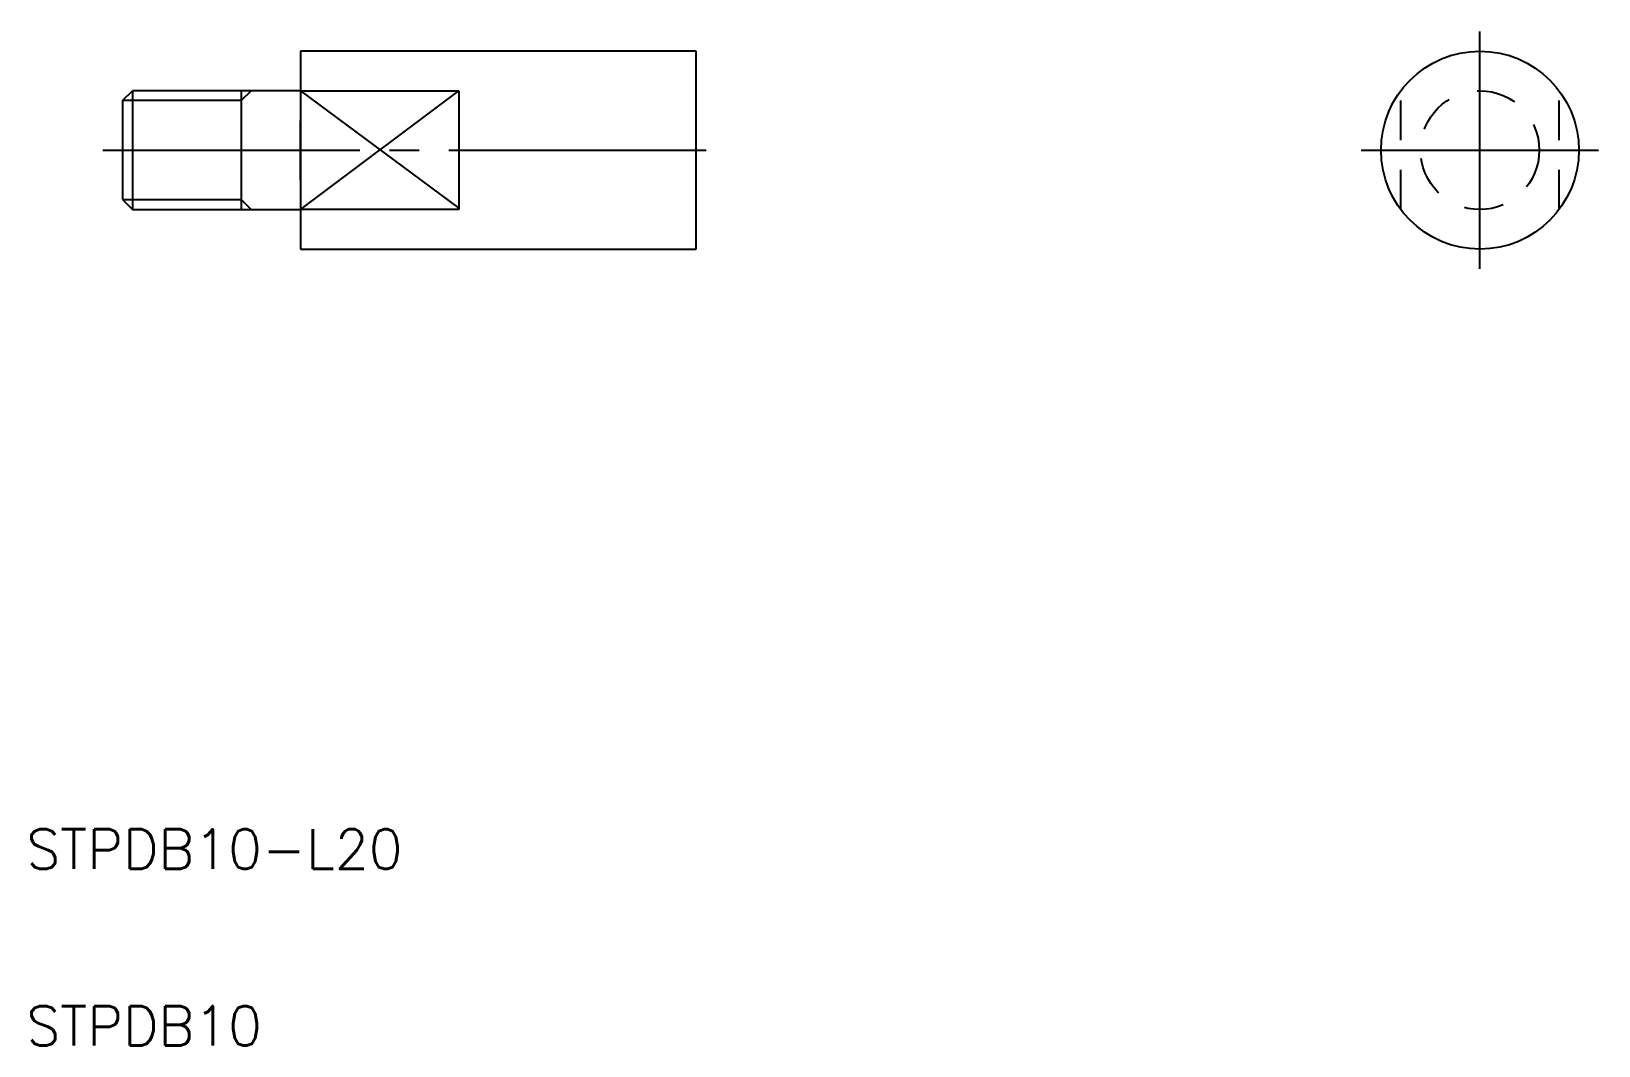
# Model space of a CAD drawing. Extents: x 134.5 to 213.8, y 112.3 to 163.5.
import ezdxf

# ---------------------------------------------------------------- set-up
doc = ezdxf.new("R2010")
doc.units = 0
doc.linetypes.add('CENTER', pattern=[17.5, 13, -1.5, 1.5, -1.5])
doc.linetypes.add('DASHED', pattern=[3.5, 2, -1.5])
doc.layers.get('0').update_dxf_attribs({"linetype": 'CONTINUOUS'})
doc.layers.add('CENTER', color=1, linetype='CENTER')
doc.styles.get("Standard").update_dxf_attribs({"font": 'txt.shx', "bigfont": '@extfont2.shx'})

msp = doc.modelspace()

# ---------------------------------------------------------------- linework, layer by layer
at = {"color": 7, "linetype": 'CONTINUOUS'}
for p, q in [((148.142, 162.532), (148.142, 152.532)), ((168.142, 162.532), (148.142, 162.532)), ((168.142, 152.532), (168.142, 162.532)), ((139.142, 160.032), (139.642, 160.532)), ((148.142, 160.532), (139.642, 160.532)), ((139.642, 160.532), (139.642, 154.532)), ((145.142, 160.532), (145.142, 154.532)), ((148.142, 160.532), (156.142, 160.532)), ((156.142, 160.532), (156.142, 154.532)), ((139.142, 160.032), (139.142, 155.032)), ((148.142, 156.032), (148.142, 159.032)), ((139.142, 155.032), (139.642, 154.532)), ((139.642, 154.532), (148.142, 154.532)), ((156.142, 154.532), (148.142, 154.532)), ((148.142, 152.532), (168.142, 152.532))]:
    msp.add_line(p, q, dxfattribs=at)
at = {"color": 3, "linetype": 'CONTINUOUS'}
for p, q in [((145.142, 160.032), (145.642, 160.532)), ((148.142, 160.532), (156.142, 154.596)), ((148.142, 154.532), (156.142, 160.532)), ((145.142, 160.032), (139.142, 160.032)), ((139.142, 155.032), (145.142, 155.032)), ((145.142, 155.032), (145.642, 154.532))]:
    msp.add_line(p, q, dxfattribs=at)
at = {"color": 3, "linetype": 'DASHED'}
for p, q in [((203.763, 154.532), (203.763, 160.532)), ((211.763, 154.532), (211.763, 160.532))]:
    msp.add_line(p, q, dxfattribs=at)
at = {"color": 7, "linetype": 'CONTINUOUS'}
msp.add_circle((207.763, 157.532), 5, dxfattribs=at)
at = {"color": 3, "linetype": 'DASHED'}
msp.add_circle((207.763, 157.532), 3, dxfattribs=at)
at = {"layer": 'CENTER', "color": 1, "linetype": 'CENTER'}
for p, q in [((207.763, 151.532), (207.763, 163.532)), ((138.142, 157.532), (169.142, 157.532)), ((201.763, 157.532), (213.763, 157.532))]:
    msp.add_line(p, q, dxfattribs=at)

# ---------------------------------------------------------------- texts
at = {"color": 7, "linetype": 'CONTINUOUS'}
for s, p in [('STPDB10-L20', (134.278, 121.225)), ('STPDB10', (134.278, 112.297))]:
    msp.add_text(s, height=2, dxfattribs=at).set_placement(p)

doc.saveas('drawing.dxf')
